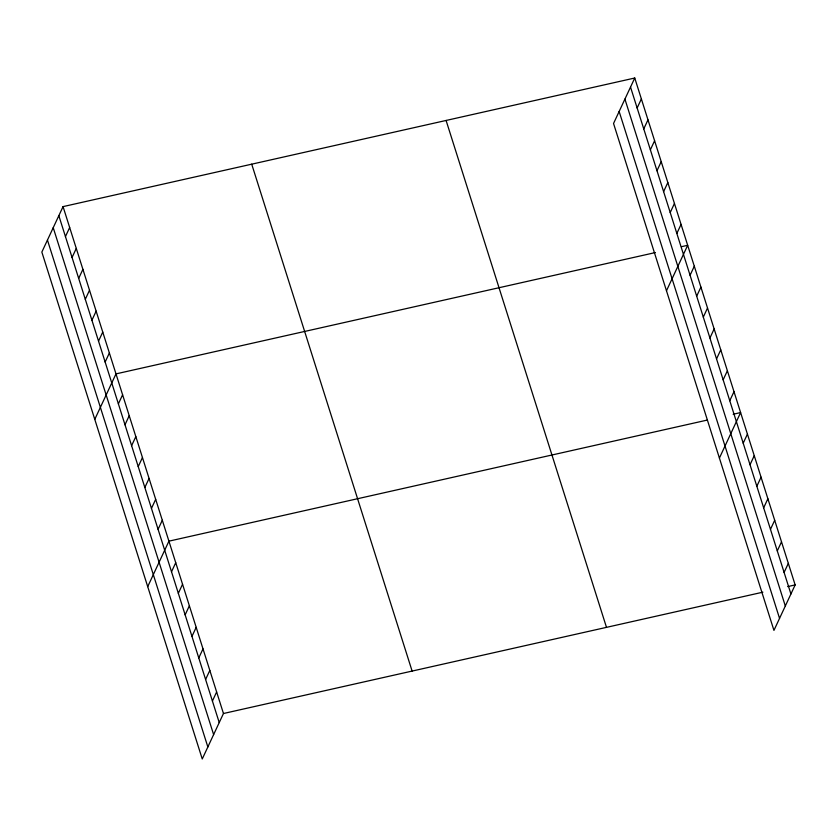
<?xml version="1.0" encoding="UTF-8"?>
<svg xmlns="http://www.w3.org/2000/svg" width="837" height="837" viewBox="0 0 837 837"><rect width="100%" height="100%" fill="white"/><g stroke="black" fill="none" stroke-linecap="round" stroke-linejoin="round"><path stroke-width="1.26" d="M63.057 206.613L41.85 252.083L202.251 758.981L223.458 713.511L63.057 206.613L634.749 78.019L795.15 584.917L773.943 630.387L613.542 123.489L634.749 78.019M65.443 236.589L69.67 227.518M72.055 257.493L76.282 248.432M78.678 278.407L82.905 269.336M85.29 299.311L89.517 290.251M91.913 320.226L96.14 311.155M98.525 341.13L102.752 332.069M105.138 362.044L109.375 352.973M94.78 419.358L115.987 373.888L655.413 252.554M118.373 403.863L122.6 394.792M124.995 424.767L129.222 415.707M131.608 445.682L135.835 436.621M138.22 466.596L142.457 457.525M144.843 487.5L149.07 478.44M151.455 508.415L155.682 499.344M158.078 529.319L162.305 520.258M147.72 586.632L168.917 541.162L707.098 420.111M171.512 571.776L175.739 562.705M178.323 593.318L182.55 584.247M185.144 614.86L189.371 605.789M191.955 636.402L196.182 627.342M198.777 657.945L203.004 648.884M205.599 679.487L209.825 670.427M212.41 701.029L216.637 691.969M637.135 107.994L641.362 98.933M643.758 128.908L647.984 119.837M650.37 149.813L654.597 140.752M656.982 170.727L661.22 161.656M663.605 191.631L667.832 182.571M670.217 212.546L674.444 203.475M676.84 233.45L681.067 224.389M666.482 290.763L687.679 245.293L681.475 246.695M690.075 275.268L694.302 266.208M696.687 296.183L700.914 287.112M703.3 317.087L707.527 308.026M709.922 338.002L714.149 328.931M716.535 358.906L720.762 349.845M723.158 379.82L727.384 370.749M729.77 400.724L733.997 391.664M719.412 458.048L740.609 412.568L733.17 414.252M743.204 443.181L747.431 434.11M750.025 464.723L754.252 455.663M756.836 486.266L761.063 477.205M763.658 507.808L767.885 498.747M770.469 529.35L774.696 520.29M777.291 550.892L781.517 541.832M784.102 572.445L788.328 563.374M223.458 713.511L762.884 592.177M787.701 586.591L795.15 584.917M630.523 87.079L790.923 593.988M624.915 99.101L785.315 605.998M619.15 111.478L779.55 618.376M446.09 120.455L606.49 627.352M251.717 164.178L412.118 671.075M58.831 215.674L219.231 722.572M53.223 227.695L213.623 734.593M47.447 240.073L207.858 746.97"/></g></svg>
